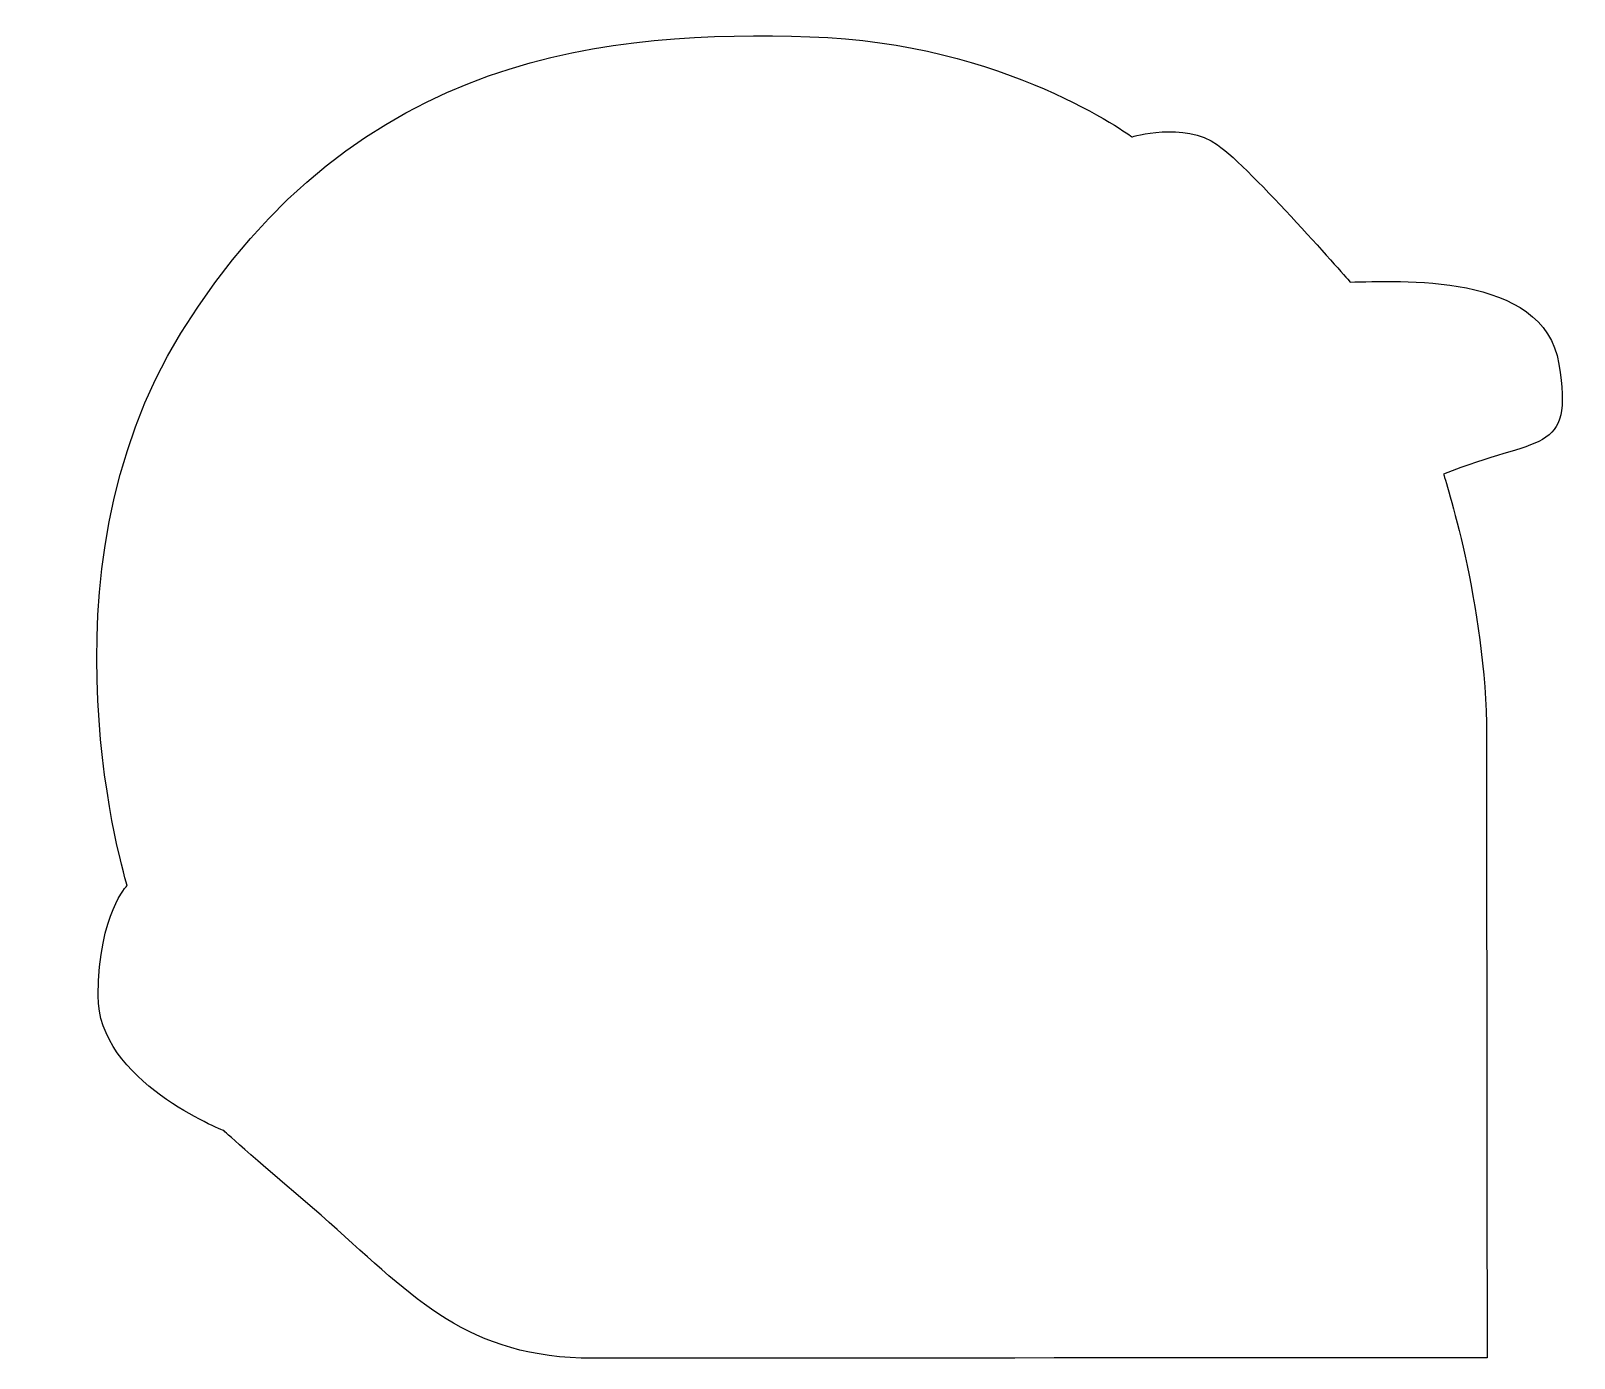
# Model space of a CAD drawing. Header units: millimetres. Extents: x 31.6 to 103.5, y 158.5 to 220.3.
import ezdxf

# ---------------------------------------------------------------- set-up
doc = ezdxf.new("R2010")
doc.units = ezdxf.units.MM
doc.layers.add('cutout', color=7, linetype='CONTINUOUS')

msp = doc.modelspace()

# ---------------------------------------------------------------- linework, layer by layer
at = {"layer": 'cutout', "color": 7}
msp.add_lwpolyline([(45.140147, 165.14738)], close=True, dxfattribs=at)
for points in [[(38.612927, 206.251147), (46.805464, 219.518014), (58.851903, 220.339715), (67.904252, 220.06822)], [(67.904252, 220.06822), (77.003633, 219.795316), (82.913234, 215.398169), (82.913234, 215.398169)], [(82.913234, 215.398169), (82.913234, 215.398169), (85.31854, 216.142349), (86.900809, 215.025831)], [(86.900809, 215.025831), (88.483078, 213.909316), (93.074104, 208.633487), (93.074104, 208.633487)], [(93.074104, 208.633487), (95.261613, 208.658278), (102.095467, 209.145861), (102.801754, 204.813166)], [(36.111355, 180.512149), (36.111355, 180.512149), (31.622214, 194.930497), (38.612927, 206.251147)], [(102.801754, 204.813166), (103.508038, 200.480473), (101.852048, 201.502458), (97.427421, 199.676312)], [(97.427421, 199.676312), (97.427421, 199.676312), (99.427475, 193.555706), (99.427475, 187.515406)], [(99.427475, 187.515406), (99.427475, 181.475103), (99.454378, 158.505349), (99.454378, 158.505349)], [(34.754614, 175.393634), (34.799834, 179.256193), (36.111355, 180.512149), (36.111355, 180.512149)], [(40.609589, 169.091661), (40.609589, 169.091661), (34.707772, 171.392721), (34.754614, 175.393634)], [(45.140147, 165.14738), (41.706586, 168.075635), (40.609589, 169.091661), (40.609589, 169.091661)], [(57.261647, 158.489897), (51.634636, 158.687488), (49.229952, 161.55156), (45.140147, 165.14738)], [(99.454378, 158.505349), (99.454378, 158.505349), (64.564723, 158.489897), (57.261647, 158.489897)]]:
    msp.add_open_spline(points, degree=3, dxfattribs=at)

doc.saveas('drawing.dxf')
